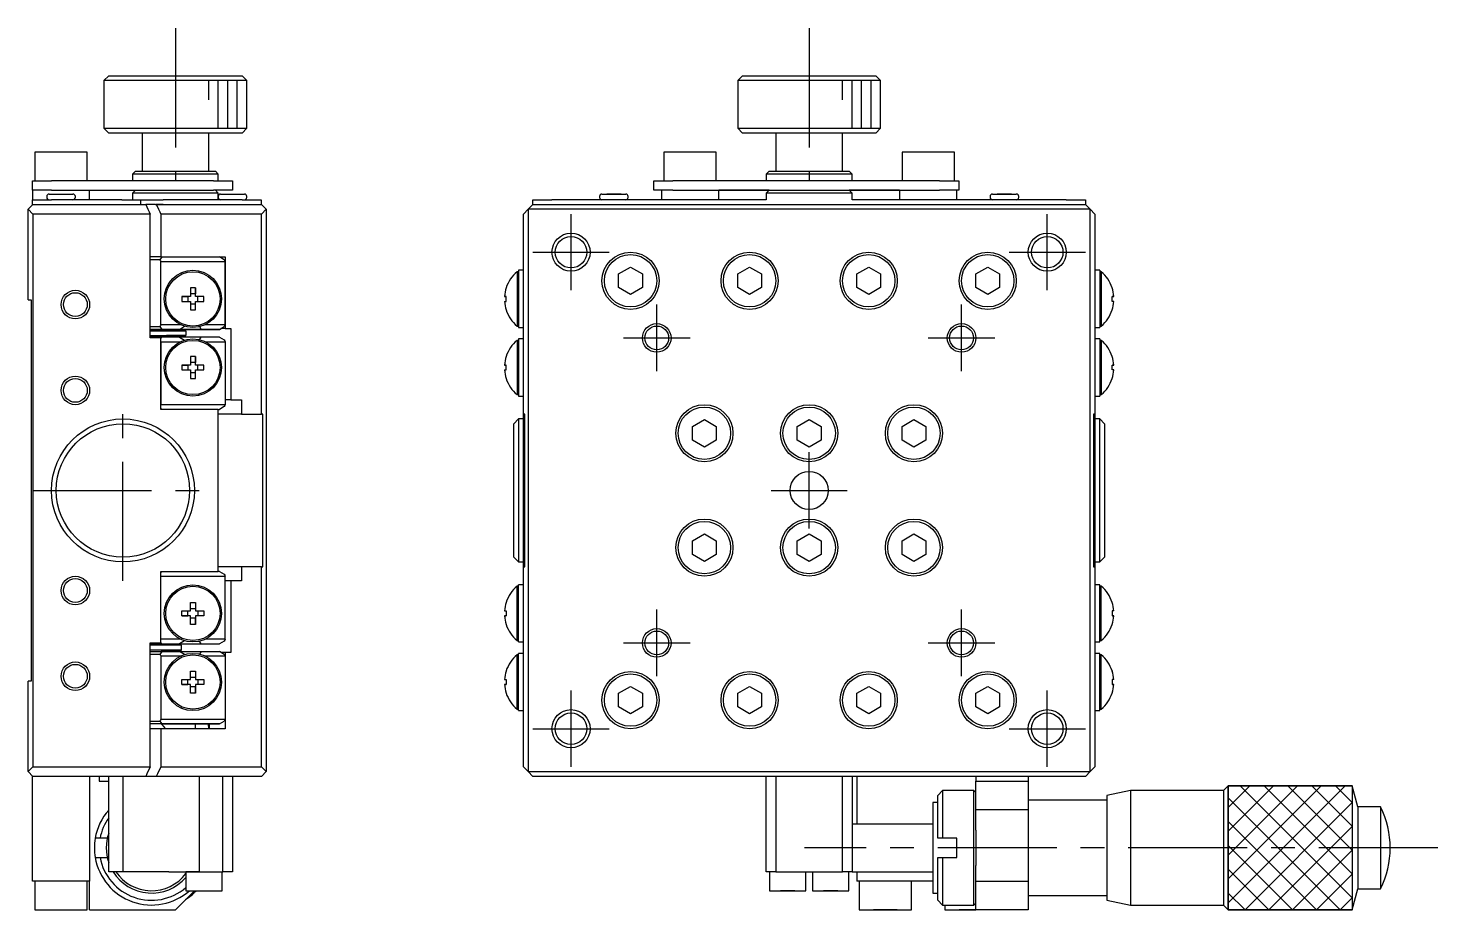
# Model space of a CAD drawing. Extents: x -6 to 364, y -8 to 256.
# Drawn here: x 53.5 to 201.5, y 106.3 to 198.8 of the extents above; entities that cross this region are included whole.
import ezdxf

# ---------------------------------------------------------------- set-up
doc = ezdxf.new("R2010")
doc.units = 0
doc.header["$LTSCALE"] = 10
doc.linetypes.add('CENTER', pattern=[2, 1.25, -0.25, 0.25, -0.25])
doc.layers.get('0').update_dxf_attribs({"linetype": 'CONTINUOUS'})
doc.layers.add('CENTER', color=1, linetype='CENTER')

msp = doc.modelspace()

# ---------------------------------------------------------------- linework, layer by layer
at = {"color": 7, "linetype": 'CONTINUOUS'}
for p, q in [((61.95, 193.750013), (61.45, 193.250013)), ((68.95, 193.250013), (61.45, 193.250013)), ((61.45, 193.250013), (61.45, 188.250013)), ((61.95, 193.750013), (68.95, 193.750013)), ((68.95, 193.750013), (75.95, 193.750013)), ((76.45, 193.250013), (68.95, 193.250013)), ((76.45, 193.250013), (75.95, 193.750013)), ((76.45, 188.250013), (76.45, 193.250013)), ((128.490839, 193.750013), (127.990839, 193.250013)), ((142.990839, 193.250013), (127.990839, 193.250013)), ((127.990839, 193.250013), (127.990839, 188.250013)), ((128.490839, 193.750013), (142.490839, 193.750013)), ((142.990839, 193.250013), (142.490839, 193.750013)), ((142.990839, 188.250013), (142.990839, 193.250013)), ((61.45, 188.250013), (68.95, 188.250013)), ((61.45, 188.250013), (61.95, 187.750013)), ((68.95, 188.250013), (76.45, 188.250013)), ((75.95, 187.750013), (76.45, 188.250013)), ((127.990839, 188.250013), (142.990839, 188.250013)), ((127.990839, 188.250013), (128.490839, 187.750013)), ((142.490839, 187.750013), (142.990839, 188.250013)), ((68.95, 187.750013), (61.95, 187.750013)), ((65.45, 187.750013), (65.45, 183.750013)), ((75.95, 187.750013), (68.95, 187.750013)), ((72.45, 183.750013), (72.45, 187.750013)), ((142.490839, 187.750013), (128.490839, 187.750013)), ((131.990839, 187.750013), (131.990839, 183.750013)), ((138.990839, 183.750013), (138.990839, 187.750013)), ((56.95, 185.750013), (54.2, 185.750013)), ((54.2, 185.750013), (54.2, 182.750013)), ((59.7, 185.750013), (56.95, 185.750013)), ((59.7, 182.750013), (59.7, 185.750013)), ((125.740839, 185.750013), (120.240839, 185.750013)), ((120.240839, 185.750013), (120.240839, 182.750013)), ((125.740839, 182.750013), (125.740839, 185.750013)), ((150.740839, 185.750013), (145.240839, 185.750013)), ((145.240839, 185.750013), (145.240839, 182.750013)), ((150.740839, 182.750013), (150.740839, 185.750013)), ((64.75, 183.750013), (64.45, 183.450013)), ((64.75, 183.750013), (68.95, 183.750013)), ((68.95, 183.750013), (73.15, 183.750013)), ((73.45, 183.450013), (73.15, 183.750013)), ((131.290839, 183.750013), (130.990839, 183.450013)), ((131.290839, 183.750013), (139.690839, 183.750013)), ((139.990839, 183.450013), (139.690839, 183.750013)), ((53.95, 181.750012), (53.95, 182.750012)), ((53.95, 182.750012), (55.95, 182.750012)), ((72.95, 182.750013), (55.95, 182.750012)), ((68.95, 183.450013), (64.45, 183.450013)), ((64.45, 183.450013), (64.45, 182.750013)), ((73.45, 183.450013), (68.95, 183.450013)), ((72.95, 182.750013), (74.95, 182.750013)), ((73.45, 182.750013), (73.45, 183.450013)), ((74.95, 182.750013), (74.95, 181.750013)), ((119.190839, 181.750013), (119.190839, 182.750013)), ((119.190839, 182.750013), (121.190839, 182.750013)), ((149.190839, 182.750013), (121.190839, 182.750013)), ((139.990839, 183.450013), (130.990839, 183.450013)), ((130.990839, 183.450013), (130.990839, 182.750013)), ((139.990839, 182.750013), (139.990839, 183.450013)), ((149.190839, 182.750013), (151.190839, 182.750013)), ((151.190839, 182.750013), (151.190839, 181.750013)), ((55.95, 181.750012), (53.95, 181.750012)), ((53.95, 181.750012), (53.95, 180.750012)), ((53.95, 180.250012), (53.95, 180.750012)), ((53.95, 180.750012), (55.95, 180.750012)), ((55.45, 181.100012), (55.45, 181.000012)), ((55.7, 181.350012), (56.95, 181.350012)), ((55.95, 181.750012), (72.95, 181.750013)), ((56.15, 180.750012), (55.95, 180.750012)), ((57.75, 180.750012), (56.15, 180.750012)), ((56.2, 181.350012), (56.825, 181.350012)), ((56.825, 181.350012), (57.075, 181.350012)), ((56.95, 181.350012), (58.2, 181.350012)), ((57.075, 181.350012), (57.7, 181.350012)), ((63.32512, 180.750012), (57.75, 180.750012)), ((58.45, 181.000012), (58.45, 181.100012)), ((59.95, 180.750012), (59.95, 181.750012)), ((63.32512, 180.750012), (65.32512, 180.750012)), ((64.75, 181.750012), (64.45, 181.450012)), ((68.95, 181.450012), (64.45, 181.450012)), ((64.45, 181.450012), (64.45, 180.750012)), ((65.32512, 180.750012), (65.850152, 180.750012)), ((65.32512, 180.250012), (65.32512, 180.750012)), ((65.850152, 180.750012), (67.677885, 180.750012)), ((74.15, 180.750012), (67.677885, 180.750012)), ((73.45, 181.450012), (68.95, 181.450012)), ((74.95, 181.750013), (72.95, 181.750013)), ((73.45, 181.450012), (73.15, 181.750012)), ((73.45, 181.100012), (73.45, 181.450012)), ((73.45, 181.100012), (73.45, 181.000012)), ((73.45, 181.000012), (73.45, 181.100012)), ((73.45, 180.750012), (73.45, 181.000012)), ((73.7, 181.350012), (74.95, 181.350012)), ((75.75, 180.750012), (74.15, 180.750012)), ((74.2, 181.350012), (74.825, 181.350012)), ((74.825, 181.350012), (75.075, 181.350012)), ((74.95, 181.350012), (76.2, 181.350012)), ((75.075, 181.350012), (75.7, 181.350012)), ((75.95, 180.750012), (75.75, 180.750012)), ((75.95, 180.750012), (77.95, 180.750012)), ((76.45, 181.000012), (76.45, 181.100012)), ((77.95, 180.750012), (77.95, 180.250012)), ((106.490839, 180.250012), (106.490839, 180.750012)), ((106.490839, 180.750012), (108.490839, 180.750012)), ((114.190839, 180.750012), (108.490839, 180.750012)), ((113.490839, 181.100012), (113.490839, 181.000012)), ((113.740839, 181.350012), (114.865839, 181.350012)), ((113.740839, 181.350012), (116.240839, 181.350012)), ((115.790839, 180.750012), (114.190839, 180.750012)), ((114.240839, 181.350012), (114.865839, 181.350012)), ((114.865839, 181.350012), (114.240839, 181.350012)), ((114.865839, 181.350012), (115.115839, 181.350012)), ((114.865839, 181.350012), (115.115839, 181.350012)), ((115.115839, 181.350012), (114.865839, 181.350012)), ((115.115839, 181.350012), (116.240839, 181.350012)), ((115.740839, 181.350012), (115.115839, 181.350012)), ((115.115839, 181.350012), (115.740839, 181.350012)), ((130.990839, 180.750012), (115.790839, 180.750012)), ((116.490839, 181.000012), (116.490839, 181.100012)), ((121.190839, 181.750013), (119.190839, 181.750013)), ((119.990839, 181.750012), (119.190839, 181.750012)), ((119.990839, 181.750012), (119.990839, 180.750012)), ((121.190839, 181.750013), (149.190839, 181.750013)), ((122.608772, 181.750011), (124.468064, 181.750011)), ((122.608772, 181.750011), (125.249481, 181.750011)), ((124.468064, 181.750011), (131.290837, 181.750011)), ((131.290839, 181.750012), (125.990839, 181.750012)), ((125.990839, 180.750012), (125.990839, 181.750012)), ((129.128413, 181.750013), (129.136023, 181.750013)), ((129.128413, 181.750012), (131.011508, 181.750012)), ((129.310409, 181.750011), (129.136023, 181.750011)), ((129.310409, 181.750011), (131.290839, 181.750012)), ((131.290839, 181.750012), (130.990839, 181.450012)), ((139.990839, 181.450012), (130.990839, 181.450012)), ((130.990839, 181.450012), (130.990839, 180.750012)), ((131.290837, 181.750011), (131.011508, 181.750011)), ((139.690839, 181.750013), (141.071268, 181.750013)), ((139.690839, 181.750013), (141.253265, 181.750013)), ((144.990839, 181.750012), (139.690839, 181.750012)), ((139.990839, 181.450012), (139.690839, 181.750012)), ((139.690841, 181.750011), (145.913614, 181.750011)), ((139.990839, 180.750012), (139.990839, 181.450012)), ((155.190839, 180.750012), (139.990839, 180.750012)), ((141.245654, 181.750011), (141.071268, 181.750011)), ((141.245654, 181.750011), (141.253265, 181.750011)), ((144.990839, 181.750012), (144.990839, 180.750012)), ((145.132197, 181.750011), (147.772905, 181.750011)), ((145.913614, 181.750011), (147.772905, 181.750011)), ((151.190839, 181.750013), (149.190839, 181.750013)), ((151.190839, 181.750012), (150.990839, 181.750012)), ((150.990839, 180.750012), (150.990839, 181.750012)), ((154.490839, 181.100012), (154.490839, 181.000012)), ((154.740839, 181.350012), (155.865839, 181.350012)), ((154.740839, 181.350012), (157.240839, 181.350012)), ((156.790839, 180.750012), (155.190839, 180.750012)), ((155.240839, 181.350012), (155.865839, 181.350012)), ((155.865839, 181.350012), (155.240839, 181.350012)), ((155.865839, 181.350012), (156.115839, 181.350012)), ((155.865839, 181.350012), (156.115839, 181.350012)), ((156.115839, 181.350012), (155.865839, 181.350012)), ((156.115839, 181.350012), (157.240839, 181.350012)), ((156.740839, 181.350012), (156.115839, 181.350012)), ((156.115839, 181.350012), (156.740839, 181.350012)), ((162.490839, 180.750012), (156.790839, 180.750012)), ((157.490839, 181.000012), (157.490839, 181.100012)), ((162.490839, 180.750012), (164.490839, 180.750012)), ((164.490839, 180.750012), (164.490839, 180.250012)), ((53.5, 179.750012), (54, 180.250012)), ((53.5, 170.250012), (53.5, 179.750012)), ((54, 179.250012), (53.5, 179.750012)), ((54, 180.250012), (55.95, 180.250012)), ((54, 179.250012), (54, 121.250012)), ((66.313054, 179.250012), (54, 179.250012)), ((55.95, 180.250012), (63.32512, 180.250012)), ((55.95, 180.250012), (63.32512, 180.250012)), ((63.32512, 180.250012), (65.840097, 180.250012)), ((66.862215, 180.250012), (65.850152, 180.250012)), ((66.313054, 166.250012), (66.313054, 179.250012)), ((66.862215, 180.250012), (66.943903, 180.250012)), ((67.677885, 180.250012), (66.943903, 180.250012)), ((66.943903, 180.250012), (67.677885, 180.250012)), ((67.425415, 179.250012), (67.425415, 174.750012)), ((78, 179.250012), (67.425415, 179.250012)), ((67.677885, 180.250012), (75.95, 180.250012)), ((67.677885, 180.250012), (75.95, 180.250012)), ((75.95, 180.250012), (78, 180.250012)), ((78, 180.250012), (78.5, 179.750012)), ((78.5, 179.750012), (78, 179.250012)), ((78, 158.250012), (78, 179.250012)), ((78.5, 179.750012), (78.5, 120.750012)), ((105.990839, 179.750012), (105.490839, 179.250012)), ((105.490839, 158.250012), (105.490839, 179.250012)), ((106.490839, 180.250012), (105.990839, 179.750012)), ((105.990839, 179.750012), (105.990839, 120.750012)), ((164.990839, 179.750012), (105.990839, 179.750012)), ((106.490839, 180.250012), (164.490839, 180.250012)), ((164.990839, 179.750012), (164.490839, 180.250012)), ((164.990839, 120.750012), (164.990839, 179.750012)), ((165.490839, 179.250012), (164.990839, 179.750012)), ((165.490839, 179.250012), (165.490839, 158.250012)), ((67.425415, 174.750012), (66.313054, 174.750012)), ((67.515281, 174.750013), (67.3275, 174.450013)), ((67.425415, 174.750012), (74.19136, 174.750012)), ((74.081259, 174.450013), (73.577056, 174.750013)), ((74.19136, 174.750012), (74.19136, 174.250013)), ((67.3275, 174.450012), (66.313054, 174.450012)), ((67.425415, 167.650013), (67.425415, 174.250013)), ((74.19136, 174.250013), (67.425415, 174.250013)), ((74.19136, 167.650013), (74.19136, 174.250013)), ((74.19136, 174.250013), (74.19136, 167.650013)), ((104.831284, 173.200013), (104.831284, 170.350013)), ((104.990839, 173.200013), (104.831284, 173.200013)), ((104.990839, 173.350013), (104.990839, 173.147389)), ((104.990839, 173.350013), (104.990839, 173.200013)), ((105.490839, 173.350013), (104.990839, 173.350013)), ((115.490839, 172.9717), (116.740839, 173.693388)), ((116.740839, 173.693388), (117.990839, 172.9717)), ((127.990839, 172.9717), (129.240839, 173.693388)), ((129.240839, 173.693388), (130.490839, 172.9717)), ((140.490839, 172.9717), (141.740839, 173.693388)), ((141.740839, 173.693388), (142.990839, 172.9717)), ((152.990839, 172.9717), (154.240839, 173.693388)), ((154.240839, 173.693388), (155.490839, 172.9717)), ((165.990839, 173.350013), (165.490839, 173.350013)), ((165.990839, 173.350013), (165.990839, 173.14737)), ((165.990839, 173.350013), (165.990839, 173.200013)), ((166.150394, 173.200013), (165.990839, 173.200013)), ((166.150394, 173.200013), (166.150394, 170.350013)), ((104.990839, 173.147389), (104.990839, 170.350013)), ((115.490839, 171.528325), (115.490839, 172.9717)), ((117.990839, 172.9717), (117.990839, 171.528325)), ((127.990839, 171.528325), (127.990839, 172.9717)), ((130.490839, 172.9717), (130.490839, 171.528325)), ((140.490839, 171.528325), (140.490839, 172.9717)), ((142.990839, 172.9717), (142.990839, 171.528325)), ((152.990839, 171.528325), (152.990839, 172.9717)), ((155.490839, 172.9717), (155.490839, 171.528325)), ((165.990839, 173.14737), (165.990839, 170.350013)), ((53.5, 170.250012), (53.8, 170.250012)), ((53.8, 170.250012), (53.8, 130.250012)), ((70.53, 170.610013), (69.634892, 170.610013)), ((69.634892, 170.610013), (69.634892, 170.090013)), ((69.634892, 170.610013), (70.271599, 170.610013)), ((70.53, 170.610013), (70.271599, 170.610013)), ((70.271599, 170.610013), (70.271599, 170.090013)), ((71.05, 171.50512), (70.53, 171.50512)), ((70.53, 171.50512), (70.53, 170.610013)), ((71.05, 170.868414), (70.53, 170.868414)), ((71.05, 170.610013), (71.05, 171.50512)), ((71.05, 171.50512), (71.05, 170.868414)), ((71.05, 170.610013), (71.05, 170.868414)), ((71.945108, 170.610013), (71.05, 170.610013)), ((71.308401, 170.610013), (71.05, 170.610013)), ((71.945108, 170.610013), (71.308401, 170.610013)), ((71.308401, 170.090013), (71.308401, 170.610013)), ((71.945108, 170.090013), (71.945108, 170.610013)), ((103.685396, 170.610013), (103.509154, 170.610013)), ((103.509154, 170.610013), (103.685396, 170.610013)), ((103.685396, 171.50512), (103.6771, 171.509167)), ((103.685396, 171.50512), (103.6771, 171.509167)), ((103.685396, 170.090013), (103.685396, 170.610013)), ((104.831284, 170.350013), (104.831284, 167.500013)), ((104.990839, 170.350013), (104.990839, 167.41557)), ((116.740839, 170.806637), (115.490839, 171.528325)), ((117.990839, 171.528325), (116.740839, 170.806637)), ((129.240839, 170.806637), (127.990839, 171.528325)), ((130.490839, 171.528325), (129.240839, 170.806637)), ((141.740839, 170.806637), (140.490839, 171.528325)), ((142.990839, 171.528325), (141.740839, 170.806637)), ((154.240839, 170.806637), (152.990839, 171.528325)), ((155.490839, 171.528325), (154.240839, 170.806637)), ((165.990839, 170.350013), (165.990839, 167.41557)), ((166.150394, 170.350013), (166.150394, 167.500013)), ((167.296281, 171.50512), (167.304578, 171.509167)), ((167.296281, 171.50512), (167.304578, 171.509167)), ((167.296281, 170.610013), (167.472523, 170.610013)), ((167.296281, 170.090013), (167.296281, 170.610013)), ((167.472523, 170.610013), (167.296281, 170.610013)), ((69.634892, 170.090013), (70.53, 170.090013)), ((70.53, 170.090013), (70.53, 169.194905)), ((70.53, 169.831611), (71.05, 169.831611)), ((70.53, 169.194905), (71.05, 169.194905)), ((71.05, 170.090013), (71.945108, 170.090013)), ((71.05, 169.194905), (71.05, 170.090013)), ((71.05, 169.831611), (71.05, 170.090013)), ((71.05, 169.194905), (71.05, 169.831611)), ((103.509154, 170.090013), (103.685396, 170.090013)), ((103.6771, 169.190858), (103.685396, 169.194905)), ((103.6771, 169.190858), (103.685396, 169.194905)), ((167.472523, 170.090013), (167.296281, 170.090013)), ((167.304578, 169.190858), (167.296281, 169.194905)), ((167.304578, 169.190858), (167.296281, 169.194905)), ((66.313054, 167.450012), (67.3275, 167.450012)), ((67.3275, 167.450013), (67.515281, 167.150013)), ((67.425415, 167.650013), (69.48233, 167.650013)), ((69.393871, 167.150013), (69.926999, 167.478156)), ((71.497149, 167.435585), (71.670331, 167.150013)), ((72.09767, 167.650013), (74.19136, 167.650013)), ((73.577056, 167.150013), (74.081259, 167.450013)), ((74.19136, 167.250012), (73.729364, 167.250012)), ((74.19136, 167.650013), (74.19136, 167.250012)), ((74.19136, 167.250012), (74.763409, 167.250012)), ((74.763409, 167.250012), (74.763409, 159.750012)), ((104.831284, 167.500013), (104.990839, 167.500013)), ((104.990839, 167.41557), (104.990839, 167.350013)), ((104.990839, 167.398999), (104.990839, 167.350013)), ((104.990839, 167.350013), (105.490839, 167.350013)), ((165.490839, 167.350013), (165.990839, 167.350013)), ((165.990839, 167.500013), (166.150394, 167.500013)), ((165.990839, 167.41557), (165.990839, 167.350013)), ((165.990839, 167.398999), (165.990839, 167.350013)), ((66.313054, 167.150012), (69.393871, 167.150012)), ((67.515281, 167.150012), (66.313054, 167.150012)), ((66.313054, 167.000013), (70.050703, 167.000013)), ((66.313054, 166.500013), (70.050703, 166.500013)), ((66.313054, 166.500013), (68.578775, 166.500013)), ((67.515281, 166.350012), (66.313054, 166.350012)), ((67.425415, 166.250012), (66.313054, 166.250012)), ((67.425355, 166.206461), (67.515281, 166.350012)), ((67.425415, 165.850012), (67.425415, 166.250012)), ((67.425415, 165.850012), (67.425415, 159.250012)), ((67.425415, 165.850012), (69.48233, 165.850012)), ((67.425415, 159.250012), (67.425415, 165.850012)), ((69.393871, 167.150013), (67.515281, 167.150013)), ((69.393871, 166.350012), (67.515281, 166.350012)), ((67.948944, 167.000012), (67.806501, 167.150013)), ((67.93351, 166.350063), (68.03093, 166.500022)), ((70.050703, 166.500012), (68.029553, 166.500012)), ((68.578775, 166.500013), (68.030884, 166.500013)), ((71.670331, 167.150012), (69.374832, 167.150012)), ((69.393871, 167.150012), (73.577056, 167.150012)), ((69.393871, 166.350012), (69.926999, 166.021869)), ((71.670331, 166.350012), (69.393871, 166.350012)), ((70.050703, 167.000013), (70.050703, 166.500013)), ((71.497149, 166.06444), (71.670331, 166.350012)), ((73.577056, 167.150013), (71.670331, 167.150013)), ((73.577056, 166.350012), (71.670331, 166.350012)), ((72.09767, 165.850012), (74.19136, 165.850012)), ((73.577056, 166.350012), (74.081259, 166.050012)), ((74.19136, 165.850012), (74.19136, 159.250012)), ((104.831284, 166.000013), (104.831284, 163.150013)), ((104.990839, 166.000013), (104.831284, 166.000013)), ((104.990839, 166.150013), (104.990839, 165.947389)), ((104.990839, 166.150013), (104.990839, 166.000013)), ((105.490839, 166.150013), (104.990839, 166.150013)), ((104.990839, 165.947389), (104.990839, 163.150013)), ((165.990839, 166.150013), (165.490839, 166.150013)), ((165.990839, 166.150013), (165.990839, 165.94737)), ((165.990839, 166.150013), (165.990839, 166.000013)), ((166.150394, 166.000013), (165.990839, 166.000013)), ((165.990839, 165.94737), (165.990839, 163.150013)), ((166.150394, 166.000013), (166.150394, 163.150013)), ((71.05, 164.30512), (70.53, 164.30512)), ((70.53, 164.30512), (70.53, 163.410013)), ((71.05, 163.410013), (71.05, 164.30512)), ((71.05, 164.30512), (71.05, 163.668414)), ((103.685396, 164.30512), (103.6771, 164.309167)), ((103.685396, 164.30512), (103.6771, 164.309167)), ((167.296281, 164.30512), (167.304578, 164.309167)), ((167.296281, 164.30512), (167.304578, 164.309167)), ((70.53, 163.410013), (69.634892, 163.410013)), ((69.634892, 163.410013), (69.634892, 162.890013)), ((69.634892, 163.410013), (70.271599, 163.410013)), ((69.634892, 162.890013), (70.53, 162.890013)), ((70.53, 163.410013), (70.271599, 163.410013)), ((70.271599, 163.410013), (70.271599, 162.890013)), ((71.05, 163.668414), (70.53, 163.668414)), ((70.53, 162.890013), (70.53, 161.994905)), ((71.05, 163.410013), (71.05, 163.668414)), ((71.945108, 163.410013), (71.05, 163.410013)), ((71.308401, 163.410013), (71.05, 163.410013)), ((71.05, 162.890013), (71.945108, 162.890013)), ((71.05, 161.994905), (71.05, 162.890013)), ((71.05, 162.631611), (71.05, 162.890013)), ((71.945108, 163.410013), (71.308401, 163.410013)), ((71.308401, 162.890013), (71.308401, 163.410013)), ((71.945108, 162.890013), (71.945108, 163.410013)), ((103.685396, 163.410013), (103.509154, 163.410013)), ((103.509154, 163.410013), (103.685396, 163.410013)), ((103.509154, 162.890013), (103.685396, 162.890013)), ((103.685396, 162.890013), (103.685396, 163.410013)), ((104.831284, 163.150013), (104.831284, 160.300013)), ((104.990839, 163.150013), (104.990839, 160.21557)), ((165.990839, 163.150013), (165.990839, 160.21557)), ((166.150394, 163.150013), (166.150394, 160.300013)), ((167.296281, 163.410013), (167.472523, 163.410013)), ((167.296281, 162.890013), (167.296281, 163.410013)), ((167.472523, 163.410013), (167.296281, 163.410013)), ((167.472523, 162.890013), (167.296281, 162.890013)), ((70.53, 162.631611), (71.05, 162.631611)), ((70.53, 161.994905), (71.05, 161.994905)), ((71.05, 161.994905), (71.05, 162.631611)), ((103.6771, 161.990858), (103.685396, 161.994905)), ((103.6771, 161.990858), (103.685396, 161.994905)), ((167.304578, 161.990858), (167.296281, 161.994905)), ((167.304578, 161.990858), (167.296281, 161.994905)), ((104.831284, 160.300013), (104.990839, 160.300013)), ((104.990839, 160.21557), (104.990839, 160.150013)), ((104.990839, 160.198999), (104.990839, 160.150013)), ((104.990839, 160.150013), (105.490839, 160.150013)), ((165.490839, 160.150013), (165.990839, 160.150013)), ((165.990839, 160.300013), (166.150394, 160.300013)), ((165.990839, 160.21557), (165.990839, 160.150013)), ((165.990839, 160.198999), (165.990839, 160.150013)), ((67.515281, 158.750012), (67.425355, 158.893564)), ((74.19136, 159.250012), (67.425415, 159.250012)), ((67.425415, 158.750012), (67.425415, 159.250012)), ((73.45, 158.750012), (67.425415, 158.750012)), ((73.45, 158.750012), (73.577056, 158.750012)), ((73.45, 141.750012), (73.45, 158.750012)), ((74.081259, 159.050012), (73.577056, 158.750012)), ((74.763409, 159.750012), (74.19136, 159.750012)), ((74.763409, 159.750012), (75.911919, 159.750012)), ((75.911919, 159.750012), (75.911919, 158.250012)), ((75.911919, 158.250012), (73.45, 158.250012)), ((75.911919, 158.250012), (78, 158.250012)), ((78.142905, 158.250012), (78, 158.250012)), ((78.142905, 142.250012), (78.142905, 158.250012)), ((104.990839, 157.750012), (104.490839, 157.250012)), ((104.490839, 150.250012), (104.490839, 157.250012)), ((104.990839, 157.750012), (104.990839, 150.250012)), ((105.490839, 157.750012), (104.990839, 157.750012)), ((105.633743, 158.250012), (105.490839, 158.250012)), ((105.490839, 142.250012), (105.490839, 158.250012)), ((105.633743, 142.250012), (105.633743, 158.250012)), ((123.240839, 156.9717), (124.490839, 157.693388)), ((123.240839, 155.528325), (123.240839, 156.9717)), ((124.490839, 157.693388), (125.740839, 156.9717)), ((125.740839, 156.9717), (125.740839, 155.528325)), ((134.240839, 156.9717), (135.490839, 157.693388)), ((134.240839, 155.528325), (134.240839, 156.9717)), ((135.490839, 157.693388), (136.740839, 156.9717)), ((136.740839, 156.9717), (136.740839, 155.528325)), ((145.240839, 156.9717), (146.490839, 157.693388)), ((145.240839, 155.528325), (145.240839, 156.9717)), ((146.490839, 157.693388), (147.740839, 156.9717)), ((147.740839, 156.9717), (147.740839, 155.528325)), ((165.490839, 158.250012), (165.347934, 158.250012)), ((165.347934, 158.250012), (165.347934, 142.250012)), ((165.490839, 158.250012), (165.490839, 142.250012)), ((165.990839, 157.750012), (165.490839, 157.750012)), ((165.990839, 150.250012), (165.990839, 157.750012)), ((166.490839, 157.250012), (165.990839, 157.750012)), ((166.490839, 157.250012), (166.490839, 150.250012)), ((124.490839, 154.806637), (123.240839, 155.528325)), ((125.740839, 155.528325), (124.490839, 154.806637)), ((135.490839, 154.806637), (134.240839, 155.528325)), ((136.740839, 155.528325), (135.490839, 154.806637)), ((146.490839, 154.806637), (145.240839, 155.528325)), ((147.740839, 155.528325), (146.490839, 154.806637)), ((104.490839, 143.250012), (104.490839, 150.250012)), ((104.990839, 150.250012), (104.990839, 142.750012)), ((165.990839, 142.750012), (165.990839, 150.250012)), ((166.490839, 150.250012), (166.490839, 143.250012)), ((123.240839, 144.9717), (124.490839, 145.693388)), ((124.490839, 145.693388), (125.740839, 144.9717)), ((134.240839, 144.9717), (135.490839, 145.693388)), ((135.490839, 145.693388), (136.740839, 144.9717)), ((145.240839, 144.9717), (146.490839, 145.693388)), ((146.490839, 145.693388), (147.740839, 144.9717)), ((123.240839, 143.528325), (123.240839, 144.9717)), ((125.740839, 144.9717), (125.740839, 143.528325)), ((134.240839, 143.528325), (134.240839, 144.9717)), ((136.740839, 144.9717), (136.740839, 143.528325)), ((145.240839, 143.528325), (145.240839, 144.9717)), ((147.740839, 144.9717), (147.740839, 143.528325)), ((75.911919, 142.250012), (73.45, 142.250012)), ((75.911919, 142.250012), (75.911919, 140.750012)), ((78, 142.250012), (75.911919, 142.250012)), ((78, 121.250012), (78, 142.250012)), ((78, 142.250012), (78.142905, 142.250012)), ((104.490839, 143.250012), (104.990839, 142.750012)), ((104.990839, 142.750012), (105.490839, 142.750012)), ((105.490839, 121.250012), (105.490839, 142.250012)), ((105.490839, 142.250012), (105.633743, 142.250012)), ((124.490839, 142.806637), (123.240839, 143.528325)), ((125.740839, 143.528325), (124.490839, 142.806637)), ((135.490839, 142.806637), (134.240839, 143.528325)), ((136.740839, 143.528325), (135.490839, 142.806637)), ((146.490839, 142.806637), (145.240839, 143.528325)), ((147.740839, 143.528325), (146.490839, 142.806637)), ((165.347934, 142.250012), (165.490839, 142.250012)), ((165.490839, 142.750012), (165.990839, 142.750012)), ((165.490839, 142.250012), (165.490839, 121.250012)), ((165.990839, 142.750012), (166.490839, 143.250012)), ((67.425355, 141.606461), (67.515281, 141.750012)), ((67.425415, 141.750012), (73.45, 141.750012)), ((67.425415, 141.250012), (67.425415, 141.750012)), ((67.425415, 134.650012), (67.425415, 141.250012)), ((67.425415, 141.250012), (74.19136, 141.250012)), ((67.425415, 134.650012), (67.425415, 141.250012)), ((73.577056, 141.750012), (73.45, 141.750012)), ((73.577056, 141.750012), (74.081259, 141.450012)), ((74.19136, 134.650012), (74.19136, 141.250012)), ((74.763409, 140.750012), (74.19136, 140.750012)), ((74.763409, 140.750012), (74.763409, 133.250012)), ((75.911919, 140.750012), (74.763409, 140.750012)), ((104.831284, 137.350012), (104.831284, 140.200012)), ((104.990839, 140.200012), (104.831284, 140.200012)), ((104.990839, 140.301026), (104.990839, 140.350012)), ((104.990839, 140.284455), (104.990839, 140.350012)), ((105.490839, 140.350012), (104.990839, 140.350012)), ((104.990839, 137.350012), (104.990839, 140.284455)), ((165.990839, 140.350012), (165.490839, 140.350012)), ((165.990839, 140.301026), (165.990839, 140.350012)), ((165.990839, 140.284455), (165.990839, 140.350012)), ((165.990839, 137.350012), (165.990839, 140.284455)), ((166.150394, 140.200012), (165.990839, 140.200012)), ((166.150394, 137.350012), (166.150394, 140.200012)), ((70.53, 138.50512), (71.05, 138.50512)), ((70.53, 137.610012), (70.53, 138.50512)), ((70.53, 137.868414), (71.05, 137.868414)), ((71.05, 138.50512), (71.05, 137.610012)), ((71.05, 138.50512), (71.05, 137.868414)), ((71.05, 137.868414), (71.05, 137.610012)), ((103.6771, 138.509167), (103.685396, 138.50512)), ((103.6771, 138.509167), (103.685396, 138.50512)), ((167.304578, 138.509167), (167.296281, 138.50512)), ((167.304578, 138.509167), (167.296281, 138.50512)), ((69.634892, 137.610012), (70.53, 137.610012)), ((69.634892, 137.090012), (69.634892, 137.610012)), ((70.53, 137.090012), (69.634892, 137.090012)), ((69.634892, 137.090012), (70.271599, 137.090012)), ((70.271599, 137.090012), (70.271599, 137.610012)), ((70.53, 137.090012), (70.271599, 137.090012)), ((70.53, 136.194905), (70.53, 137.090012)), ((71.05, 136.831611), (70.53, 136.831611)), ((71.05, 136.194905), (70.53, 136.194905)), ((71.05, 137.610012), (71.945108, 137.610012)), ((71.05, 137.090012), (71.05, 136.194905)), ((71.945108, 137.090012), (71.05, 137.090012)), ((71.05, 137.090012), (71.05, 136.831611)), ((71.308401, 137.090012), (71.05, 137.090012)), ((71.05, 136.194905), (71.05, 136.831611)), ((71.308401, 137.610012), (71.308401, 137.090012)), ((71.945108, 137.090012), (71.308401, 137.090012)), ((71.945108, 137.610012), (71.945108, 137.090012)), ((103.509154, 137.610012), (103.685396, 137.610012)), ((103.685396, 137.090012), (103.509154, 137.090012)), ((103.509154, 137.090012), (103.685396, 137.090012)), ((103.685396, 136.194905), (103.6771, 136.190858)), ((103.685396, 136.194905), (103.6771, 136.190858)), ((103.685396, 137.610012), (103.685396, 137.090012)), ((104.831284, 134.500012), (104.831284, 137.350012)), ((104.990839, 134.552655), (104.990839, 137.350012)), ((165.990839, 134.552636), (165.990839, 137.350012)), ((166.150394, 134.500012), (166.150394, 137.350012)), ((167.472523, 137.610012), (167.296281, 137.610012)), ((167.296281, 137.610012), (167.296281, 137.090012)), ((167.296281, 137.090012), (167.472523, 137.090012)), ((167.472523, 137.090012), (167.296281, 137.090012)), ((167.296281, 136.194905), (167.304578, 136.190858)), ((167.296281, 136.194905), (167.304578, 136.190858)), ((66.313054, 134.250012), (67.425415, 134.250012)), ((66.313054, 121.250012), (66.313054, 134.250012)), ((66.313054, 134.150012), (67.515281, 134.150012)), ((69.582255, 134.000013), (66.313054, 134.000013)), ((69.582255, 133.500013), (66.313054, 133.500013)), ((68.134032, 133.500011), (66.313054, 133.500011)), ((66.313054, 133.350012), (67.515281, 133.350012)), ((67.515281, 133.350013), (67.3275, 133.050013)), ((67.518744, 134.000013), (67.375672, 134.150012)), ((67.515281, 134.150012), (67.425355, 134.293564)), ((69.48233, 134.650012), (67.425415, 134.650012)), ((67.425415, 134.250012), (67.425415, 134.650012)), ((67.495425, 133.35003), (67.499855, 133.356002)), ((67.499855, 133.356002), (67.595014, 133.50006)), ((67.515281, 134.150012), (69.393871, 134.150012)), ((67.515281, 133.350013), (69.393871, 133.350013)), ((67.576562, 133.500012), (69.582255, 133.500012)), ((67.594795, 133.500011), (68.134032, 133.500011)), ((69.926999, 134.478156), (69.393871, 134.150012)), ((69.393871, 134.150012), (71.670331, 134.150012)), ((69.926999, 133.021869), (69.393871, 133.350013)), ((69.393871, 133.350012), (71.670331, 133.350012)), ((69.582255, 133.500013), (69.582255, 134.000013)), ((71.670331, 134.150012), (71.497149, 134.435585)), ((71.670331, 133.350013), (71.497149, 133.06444)), ((71.670331, 134.150012), (73.577056, 134.150012)), ((71.670331, 133.350013), (73.577056, 133.350013)), ((74.19136, 134.650012), (72.09767, 134.650012)), ((74.081259, 134.450012), (73.577056, 134.150012)), ((74.081259, 133.050013), (73.577056, 133.350013)), ((74.19136, 133.250012), (73.729364, 133.250012)), ((74.19136, 133.250012), (74.19136, 132.850013)), ((74.763409, 133.250012), (74.19136, 133.250012)), ((104.831284, 134.500012), (104.990839, 134.500012)), ((104.990839, 134.350012), (104.990839, 134.552655)), ((104.990839, 134.350012), (104.990839, 134.500012)), ((104.990839, 134.350012), (105.490839, 134.350012)), ((165.490839, 134.350012), (165.990839, 134.350012)), ((165.990839, 134.350012), (165.990839, 134.552636)), ((165.990839, 134.350012), (165.990839, 134.500012)), ((165.990839, 134.500012), (166.150394, 134.500012)), ((67.3275, 133.050012), (66.313054, 133.050012)), ((67.425415, 132.850013), (67.425415, 126.250013)), ((69.48233, 132.850013), (67.425415, 132.850013)), ((74.19136, 132.850013), (72.09767, 132.850013)), ((74.19136, 132.850013), (74.19136, 126.250013)), ((74.19136, 132.850013), (74.19136, 126.250013)), ((104.831284, 130.150012), (104.831284, 133.000012)), ((104.990839, 133.000012), (104.831284, 133.000012)), ((104.990839, 133.084455), (104.990839, 133.150012)), ((104.990839, 133.101026), (104.990839, 133.150012)), ((105.490839, 133.150012), (104.990839, 133.150012)), ((104.990839, 130.150012), (104.990839, 133.084455)), ((165.990839, 133.150012), (165.490839, 133.150012)), ((165.990839, 133.101026), (165.990839, 133.150012)), ((165.990839, 133.084455), (165.990839, 133.150012)), ((165.990839, 130.150012), (165.990839, 133.084455)), ((166.150394, 133.000012), (165.990839, 133.000012)), ((166.150394, 130.150012), (166.150394, 133.000012)), ((53.5, 120.750012), (53.5, 130.250012)), ((53.8, 130.250012), (53.5, 130.250012)), ((69.634892, 130.410012), (70.53, 130.410012)), ((69.634892, 129.890012), (69.634892, 130.410012)), ((70.271599, 129.890012), (70.271599, 130.410012)), ((70.53, 131.30512), (71.05, 131.30512)), ((70.53, 130.410012), (70.53, 131.30512)), ((70.53, 130.668414), (71.05, 130.668414)), ((71.05, 131.30512), (71.05, 130.410012)), ((71.05, 131.30512), (71.05, 130.668414)), ((71.05, 130.668414), (71.05, 130.410012)), ((71.05, 130.410012), (71.945108, 130.410012)), ((71.308401, 130.410012), (71.308401, 129.890012)), ((71.945108, 130.410012), (71.945108, 129.890012)), ((103.509154, 130.410012), (103.685396, 130.410012)), ((103.6771, 131.309167), (103.685396, 131.30512)), ((103.6771, 131.309167), (103.685396, 131.30512)), ((103.685396, 130.410012), (103.685396, 129.890012)), ((167.304578, 131.309167), (167.296281, 131.30512)), ((167.304578, 131.309167), (167.296281, 131.30512)), ((167.472523, 130.410012), (167.296281, 130.410012)), ((167.296281, 130.410012), (167.296281, 129.890012)), ((70.53, 129.890012), (69.634892, 129.890012)), ((69.634892, 129.890012), (70.271599, 129.890012)), ((70.53, 129.890012), (70.271599, 129.890012)), ((70.53, 128.994905), (70.53, 129.890012)), ((71.05, 129.631611), (70.53, 129.631611)), ((71.05, 128.994905), (70.53, 128.994905)), ((71.05, 129.890012), (71.05, 128.994905)), ((71.945108, 129.890012), (71.05, 129.890012)), ((71.05, 129.890012), (71.05, 129.631611)), ((71.308401, 129.890012), (71.05, 129.890012)), ((71.05, 128.994905), (71.05, 129.631611)), ((71.945108, 129.890012), (71.308401, 129.890012)), ((103.685396, 129.890012), (103.509154, 129.890012)), ((103.509154, 129.890012), (103.685396, 129.890012)), ((103.685396, 128.994905), (103.6771, 128.990858)), ((103.685396, 128.994905), (103.6771, 128.990858)), ((104.831284, 127.300012), (104.831284, 130.150012)), ((104.990839, 127.352655), (104.990839, 130.150012)), ((115.490839, 128.9717), (116.740839, 129.693388)), ((115.490839, 127.528325), (115.490839, 128.9717)), ((116.740839, 129.693388), (117.990839, 128.9717)), ((117.990839, 128.9717), (117.990839, 127.528325)), ((127.990839, 128.9717), (129.240839, 129.693388)), ((127.990839, 127.528325), (127.990839, 128.9717)), ((129.240839, 129.693388), (130.490839, 128.9717)), ((130.490839, 128.9717), (130.490839, 127.528325)), ((140.490839, 128.9717), (141.740839, 129.693388)), ((140.490839, 127.528325), (140.490839, 128.9717)), ((141.740839, 129.693388), (142.990839, 128.9717)), ((142.990839, 128.9717), (142.990839, 127.528325)), ((152.990839, 128.9717), (154.240839, 129.693388)), ((152.990839, 127.528325), (152.990839, 128.9717)), ((154.240839, 129.693388), (155.490839, 128.9717)), ((155.490839, 128.9717), (155.490839, 127.528325)), ((165.990839, 127.352636), (165.990839, 130.150012)), ((166.150394, 127.300012), (166.150394, 130.150012)), ((167.296281, 129.890012), (167.472523, 129.890012)), ((167.472523, 129.890012), (167.296281, 129.890012)), ((167.296281, 128.994905), (167.304578, 128.990858)), ((167.296281, 128.994905), (167.304578, 128.990858)), ((104.831284, 127.300012), (104.990839, 127.300012)), ((104.990839, 127.150012), (104.990839, 127.352655)), ((104.990839, 127.150012), (104.990839, 127.300012)), ((116.740839, 126.806637), (115.490839, 127.528325)), ((117.990839, 127.528325), (116.740839, 126.806637)), ((129.240839, 126.806637), (127.990839, 127.528325)), ((130.490839, 127.528325), (129.240839, 126.806637)), ((141.740839, 126.806637), (140.490839, 127.528325)), ((142.990839, 127.528325), (141.740839, 126.806637)), ((154.240839, 126.806637), (152.990839, 127.528325)), ((155.490839, 127.528325), (154.240839, 126.806637)), ((165.990839, 127.150012), (165.990839, 127.352636)), ((165.990839, 127.150012), (165.990839, 127.300012)), ((165.990839, 127.300012), (166.150394, 127.300012)), ((66.313054, 126.050012), (67.3275, 126.050012)), ((67.3275, 126.050013), (67.515281, 125.750013)), ((67.425415, 126.250013), (74.19136, 126.250013)), ((73.577056, 125.750013), (74.081259, 126.050013)), ((74.19136, 126.250013), (74.19136, 125.250012)), ((104.990839, 127.150012), (105.490839, 127.150012)), ((165.490839, 127.150012), (165.990839, 127.150012)), ((67.515281, 125.750012), (66.313054, 125.750012)), ((67.425415, 125.250012), (66.313054, 125.250012)), ((74.19136, 125.250012), (67.425415, 125.250012)), ((67.425415, 125.250012), (67.425415, 121.250012)), ((67.7, 125.500013), (67.45, 125.750013)), ((67.45, 125.750012), (73.577056, 125.750012)), ((73.577056, 125.750013), (67.515281, 125.750013)), ((67.95, 125.250013), (67.7, 125.500013)), ((71.046623, 125.750063), (71.015015, 125.250012)), ((72.469847, 125.250012), (72.432972, 125.750063)), ((53.5, 120.750012), (54, 121.250012)), ((54, 120.250012), (53.5, 120.750012)), ((53.95, 109.250012), (53.95, 120.250012)), ((53.95, 120.250012), (54, 120.250012)), ((54, 121.250012), (66.313054, 121.250012)), ((65.840097, 120.250012), (54, 120.250012)), ((59.95, 120.250012), (59.95, 109.250012)), ((60.95, 120.250012), (60.95, 119.750012)), ((61.95, 110.250012), (61.95, 120.250012)), ((63.45, 120.250012), (63.45, 110.250012)), ((66.943903, 120.250012), (65.840097, 120.250012)), ((78, 120.250012), (66.943903, 120.250012)), ((67.425415, 121.250012), (78, 121.250012)), ((71.442278, 120.250012), (71.442278, 110.250012)), ((73.95, 110.250012), (73.95, 120.250012)), ((74.95, 120.250012), (74.95, 110.250012)), ((78, 121.250012), (78.5, 120.750012)), ((78.5, 120.750012), (78, 120.250012)), ((105.490839, 121.250012), (105.990839, 120.750012)), ((105.990839, 120.750012), (164.990839, 120.750012)), ((105.990839, 120.750012), (106.490839, 120.250012)), ((164.490839, 120.250012), (106.490839, 120.250012)), ((130.990839, 110.250012), (130.990839, 120.250012)), ((131.990839, 120.250012), (131.990839, 110.250012)), ((138.990839, 110.250012), (138.990839, 120.250012)), ((139.990839, 120.250012), (139.990839, 110.250012)), ((140.490839, 120.250012), (140.490839, 115.250008)), ((152.990837, 120.250012), (152.990837, 119.750012)), ((158.490839, 120.250012), (158.490839, 119.750012)), ((164.490839, 120.250012), (164.990839, 120.750012)), ((164.990839, 120.750012), (165.490839, 121.250012)), ((60.95, 119.750012), (61.95, 119.750012)), ((149.490839, 118.750012), (148.990839, 118.250012)), ((149.490839, 118.750012), (149.490839, 113.750012)), ((152.790839, 118.750012), (149.490839, 118.750012)), ((152.790839, 112.750012), (152.790839, 118.750012)), ((152.990839, 118.550012), (152.790839, 118.750012)), ((152.990838, 119.750012), (158.490839, 119.750012)), ((152.990839, 116.750012), (152.990838, 119.750012)), ((158.490839, 119.750012), (158.490839, 116.750012)), ((169.240838, 118.750008), (166.740839, 118.250009)), ((169.240838, 118.750008), (169.240838, 106.750016)), ((178.990843, 118.750008), (169.240838, 118.750008)), ((179.490845, 119.250011), (178.990843, 118.750008)), ((178.990843, 118.750008), (178.990843, 106.750016)), ((179.490845, 119.250011), (179.490845, 106.250013)), ((192.490846, 119.250011), (179.490845, 119.250011)), ((179.490845, 119.250011), (192.490846, 119.250011)), ((179.490845, 106.250013), (179.490845, 119.250011)), ((192.490846, 119.250011), (192.490846, 106.250013)), ((193.080334, 117.050012), (192.490846, 119.250011)), ((192.490846, 119.250011), (192.490846, 106.250013)), ((148.490839, 117.500012), (148.490839, 112.749701)), ((148.990819, 117.500012), (148.490839, 117.500012)), ((148.990839, 117.500012), (148.990839, 118.250012)), ((148.990839, 113.750012), (148.990839, 118.250012)), ((166.740839, 117.750012), (158.490839, 117.750012)), ((166.740839, 118.250009), (166.740839, 107.250015)), ((193.080334, 117.050012), (193.080334, 108.450012)), ((195.490845, 117.050012), (193.080334, 117.050012)), ((195.490845, 117.050012), (195.490845, 108.450012)), ((152.990839, 114.591208), (152.990839, 116.750012)), ((158.490839, 116.750012), (152.990839, 116.750012)), ((158.490839, 116.750012), (158.490839, 109.250012)), ((148.490839, 115.250008), (139.990839, 115.250008)), ((152.990839, 114.591208), (152.990839, 112.750012)), ((61.041673, 113.750012), (60.53392, 113.750012)), ((61.806456, 113.750012), (61.041673, 113.750012)), ((148.490839, 112.749701), (148.490839, 108.000012)), ((149.490839, 113.750012), (148.990839, 113.750012)), ((150.990839, 113.750012), (149.490839, 113.750012)), ((150.990839, 111.750012), (150.990839, 113.750012)), ((152.790839, 106.750012), (152.790839, 112.750012)), ((152.990839, 112.750012), (152.990839, 110.908817)), ((60.53392, 111.750012), (61.041673, 111.750012)), ((61.041673, 111.750012), (61.806456, 111.750012)), ((148.990839, 107.250012), (148.990839, 111.750012)), ((148.990839, 111.750012), (149.490839, 111.750012)), ((149.490839, 111.750012), (149.490839, 106.750012)), ((149.490839, 111.750012), (150.990839, 111.750012)), ((63.45, 110.250012), (61.95, 110.250012)), ((68.28, 110.250012), (63.45, 110.250012)), ((68.28, 110.250012), (71.442278, 110.250012)), ((71.442278, 110.250012), (70.05, 110.250012)), ((70.05, 110.250012), (70.05, 108.250012)), ((71.442278, 110.250012), (73.95, 110.250012)), ((73.85, 108.250012), (73.85, 110.250012)), ((74.95, 110.250012), (73.95, 110.250012)), ((131.990839, 110.250012), (130.990839, 110.250012)), ((131.340839, 110.250012), (131.340839, 108.250012)), ((131.990839, 110.250012), (138.990839, 110.250012)), ((135.140839, 108.250012), (135.140839, 110.250012)), ((135.840839, 110.250012), (135.840839, 108.250012)), ((139.990839, 110.250012), (138.990839, 110.250012)), ((139.640839, 108.250012), (139.640839, 110.250012)), ((139.990839, 110.250016), (148.490839, 110.250016)), ((140.490839, 110.250016), (140.490839, 109.250012)), ((152.990839, 109.250012), (152.990839, 110.908817)), ((59.95, 109.250012), (53.95, 109.250012)), ((54.2, 109.250012), (54.2, 106.250012)), ((59.7, 106.250012), (59.7, 109.250012)), ((59.95, 106.250012), (59.95, 109.250012)), ((68.95, 106.250012), (70.95, 108.250012)), ((70.05, 108.250012), (71.95, 108.250012)), ((71.95, 108.250012), (73.85, 108.250012)), ((131.340839, 108.250012), (135.140839, 108.250012)), ((131.340839, 108.250012), (135.140839, 108.250012)), ((132.490839, 108.250012), (133.240839, 108.250012)), ((133.240839, 108.250012), (132.490839, 108.250012)), ((133.990839, 108.250012), (133.240839, 108.250012)), ((133.240839, 108.250012), (133.990839, 108.250012)), ((135.840839, 108.250012), (139.640839, 108.250012)), ((135.840839, 108.250012), (139.640839, 108.250012)), ((136.990839, 108.250012), (137.740839, 108.250012)), ((137.740839, 108.250012), (136.990839, 108.250012)), ((138.490839, 108.250012), (137.740839, 108.250012)), ((137.740839, 108.250012), (138.490839, 108.250012)), ((140.740839, 109.250012), (140.490839, 109.250012)), ((146.240839, 109.250012), (140.740839, 109.250012)), ((140.740839, 109.250012), (140.740839, 106.250012)), ((148.490839, 109.250012), (146.240839, 109.250012)), ((146.240839, 106.250012), (146.240839, 109.250012)), ((152.990839, 109.250012), (158.490839, 109.250012)), ((152.990839, 106.250012), (152.990839, 109.250012)), ((158.490839, 109.250012), (158.490839, 106.250012)), ((192.490846, 106.250013), (193.080334, 108.450012)), ((193.080334, 108.450012), (195.490845, 108.450012)), ((148.490839, 108.000012), (148.990819, 108.000012)), ((148.990839, 107.250012), (148.990839, 108.000012)), ((148.990839, 107.250012), (149.490839, 106.750012)), ((149.490839, 106.750012), (152.790839, 106.750012)), ((149.740839, 106.750012), (149.740839, 106.250012)), ((152.790839, 106.750012), (152.990839, 106.950012)), ((158.490839, 107.750012), (166.740839, 107.750012)), ((166.740839, 107.250015), (169.240838, 106.750016)), ((169.240838, 106.750016), (178.990843, 106.750016)), ((178.990843, 106.750016), (179.490845, 106.250013)), ((54.2, 106.250012), (56.95, 106.250012)), ((56.95, 106.250012), (59.7, 106.250012)), ((59.95, 106.250012), (68.95, 106.250012)), ((140.740839, 106.250012), (146.240839, 106.250012)), ((140.740839, 106.250012), (146.240839, 106.250012)), ((142.240839, 106.250012), (143.490839, 106.250012)), ((143.490839, 106.250012), (142.240839, 106.250012)), ((144.740839, 106.250012), (143.490839, 106.250012)), ((143.490839, 106.250012), (144.740839, 106.250012)), ((149.740839, 106.250012), (152.990839, 106.250012)), ((149.740839, 106.250012), (152.990839, 106.250012)), ((151.240839, 106.250012), (152.490839, 106.250012)), ((152.490839, 106.250012), (151.240839, 106.250012)), ((152.990839, 106.250012), (152.490839, 106.250012)), ((152.490839, 106.250012), (152.990839, 106.250012)), ((158.490839, 106.250012), (152.990839, 106.250012)), ((179.490845, 106.250013), (192.490846, 106.250013)), ((192.490846, 106.250013), (179.490845, 106.250013))]:
    msp.add_line(p, q, dxfattribs=at)
at = {"color": 3, "linetype": 'CONTINUOUS'}
for p, q in [((72.45, 191.250013), (72.45, 193.250013)), ((73.45, 188.250013), (73.45, 193.250013)), ((74.45, 188.250013), (74.45, 193.250013)), ((75.45, 188.250013), (75.45, 193.250013)), ((138.990839, 191.250013), (138.990839, 193.250013)), ((139.990839, 188.250013), (139.990839, 193.250013)), ((140.990839, 188.250013), (140.990839, 193.250013)), ((141.990839, 188.250013), (141.990839, 193.250013)), ((72.5, 125.750012), (72.5, 125.250012)), ((179.490845, 116.990845), (181.750011, 119.250011)), ((179.490845, 114.490845), (184.250011, 119.250011)), ((179.490845, 111.990845), (186.750011, 119.250011)), ((179.490845, 109.490845), (189.250011, 119.250011)), ((179.490845, 106.990845), (191.750011, 119.250011)), ((180.749989, 119.250011), (192.490846, 107.509154)), ((183.249989, 119.250011), (192.490846, 110.009154)), ((185.749989, 119.250011), (192.490846, 112.509154)), ((188.249989, 119.250011), (192.490846, 115.009154)), ((190.749989, 119.250011), (192.490846, 117.509154)), ((179.490845, 118.009155), (191.249987, 106.250013)), ((181.250013, 106.250013), (192.490846, 117.490846)), ((179.490845, 115.509155), (188.749987, 106.250013)), ((183.750013, 106.250013), (192.490846, 114.990846)), ((179.490845, 113.009155), (186.249987, 106.250013)), ((186.250013, 106.250013), (192.490846, 112.490846)), ((179.490845, 110.509155), (183.749987, 106.250013)), ((188.750013, 106.250013), (192.490846, 109.990846)), ((179.490845, 108.009155), (181.249987, 106.250013)), ((191.250013, 106.250013), (192.490846, 107.490846))]:
    msp.add_line(p, q, dxfattribs=at)
for centre, radius in [((110.490839, 175.250012), 2), ((160.490839, 175.250012), 2), ((58.45, 169.750012), 1.5), ((119.490839, 166.250012), 1.5), ((151.490839, 166.250012), 1.5), ((58.45, 160.750012), 1.5), ((58.45, 139.750012), 1.5), ((119.490839, 134.250012), 1.5), ((151.490839, 134.250012), 1.5), ((58.45, 130.750012), 1.5), ((110.490839, 125.250012), 2), ((160.490839, 125.250012), 2)]:
    msp.add_circle(centre, radius, dxfattribs=at)
at = {"color": 7, "linetype": 'CONTINUOUS'}
for centre, radius in [((110.490839, 175.250012), 1.65), ((160.490839, 175.250012), 1.65), ((116.740839, 172.250012), 3), ((116.740839, 172.250012), 2.75), ((129.240839, 172.250012), 3), ((129.240839, 172.250012), 2.75), ((141.740839, 172.250012), 3), ((141.740839, 172.250012), 2.75), ((154.240839, 172.250012), 3), ((154.240839, 172.250012), 2.75), ((70.79, 170.350013), 3), ((70.79, 170.350013), 2.85), ((58.45, 169.750012), 1.25), ((119.490839, 166.250012), 1.25), ((151.490839, 166.250012), 1.25), ((70.79, 163.150013), 3), ((70.79, 163.150013), 2.85), ((58.45, 160.750012), 1.25), ((124.490839, 156.250012), 3), ((124.490839, 156.250012), 2.75), ((135.490839, 156.250012), 3), ((135.490839, 156.250012), 2.75), ((146.490839, 156.250012), 3), ((146.490839, 156.250012), 2.75), ((63.45, 150.250012), 7.5), ((63.45, 150.250012), 7), ((135.490839, 150.250012), 2), ((124.490839, 144.250012), 3), ((124.490839, 144.250012), 2.75), ((135.490839, 144.250012), 3), ((135.490839, 144.250012), 2.75), ((146.490839, 144.250012), 3), ((146.490839, 144.250012), 2.75), ((58.45, 139.750012), 1.25), ((70.79, 137.350012), 3), ((70.79, 137.350012), 2.85), ((119.490839, 134.250012), 1.25), ((151.490839, 134.250012), 1.25), ((58.45, 130.750012), 1.25), ((70.79, 130.150012), 3), ((70.79, 130.150012), 2.85), ((116.740839, 128.250012), 3), ((116.740839, 128.250012), 2.75), ((129.240839, 128.250012), 3), ((129.240839, 128.250012), 2.75), ((141.740839, 128.250012), 3), ((141.740839, 128.250012), 2.75), ((154.240839, 128.250012), 3), ((154.240839, 128.250012), 2.75), ((110.490839, 125.250012), 1.65), ((160.490839, 125.250012), 1.65)]:
    msp.add_circle(centre, radius, dxfattribs=at)
for centre, radius, start, end in [((55.7, 181.100012), 0.25, 90, 180), ((55.7, 181.000012), 0.25, 180, 270), ((58.2, 181.100012), 0.25, 0, 90), ((58.2, 181.000012), 0.25, 270, 0), ((73.7, 181.100012), 0.25, 90, 180), ((73.7, 181.000012), 0.25, 180, 270), ((76.2, 181.100012), 0.25, 0, 90), ((76.2, 181.000012), 0.25, 270, 0), ((113.740839, 181.100012), 0.25, 90, 180), ((113.740839, 181.000012), 0.25, 180, 270), ((116.240839, 181.100012), 0.25, 0, 90), ((116.240839, 181.000012), 0.25, 270, 0), ((154.740839, 181.100012), 0.25, 90, 180), ((154.740839, 181.000012), 0.25, 180, 270), ((157.240839, 181.100012), 0.25, 0, 90), ((157.240839, 181.000012), 0.25, 270, 0), ((128.45, 209.250012), 69, 204.852889, 205.771462), ((128.45, 209.250012), 68, 205.243782, 206.178969), ((128.45, 204.250012), 68, 205.99134, 206.178969), ((128.45, 204.250012), 62, 208.727547, 208.938528), ((107.190839, 170.350013), 3.7, 129.621835, 161.74269), ((163.790839, 170.350013), 3.7, 18.25731, 50.378165), ((107.190839, 170.350013), 3.690854, 161.761995, 175.960487), ((163.790839, 170.350013), 3.690854, 4.039513, 18.238005), ((107.190839, 170.350013), 3.690854, 184.039513, 198.238005), ((107.190839, 170.350013), 3.7, 198.25731, 230.378165), ((163.790839, 170.350013), 3.7, 309.621835, 341.74269), ((163.790839, 170.350013), 3.690854, 341.761995, 355.960487), ((128.45, 137.650012), 68, 153.821031, 154.00866), ((128.45, 137.650012), 62, 151.061472, 151.272453), ((128.45, 195.850012), 62, 208.727547, 208.938528), ((107.190839, 163.150013), 3.7, 129.621835, 161.74269), ((163.790839, 163.150013), 3.7, 18.25731, 50.378165), ((107.190839, 163.150013), 3.690854, 161.761995, 175.960487), ((163.790839, 163.150013), 3.690854, 4.039513, 18.238005), ((107.190839, 163.150013), 3.690854, 184.039513, 198.238005), ((163.790839, 163.150013), 3.690854, 341.761995, 355.960487), ((107.190839, 163.150013), 3.7, 198.25731, 230.378165), ((163.790839, 163.150013), 3.7, 309.621835, 341.74269), ((128.45, 129.250012), 62, 151.061472, 151.272453), ((128.45, 171.250012), 62, 208.727547, 208.938528), ((107.190839, 137.350012), 3.7, 129.621835, 161.74269), ((163.790839, 137.350012), 3.7, 18.25731, 50.378165), ((107.190839, 137.350012), 3.690854, 161.761995, 175.960487), ((163.790839, 137.350012), 3.690854, 4.039513, 18.238005), ((107.190839, 137.350012), 3.690854, 184.039513, 198.238005), ((107.190839, 137.350012), 3.7, 198.25731, 230.378165), ((163.790839, 137.350012), 3.7, 309.621835, 341.74269), ((163.790839, 137.350012), 3.690854, 341.761995, 355.960487), ((128.45, 104.650012), 62, 151.061472, 151.272453), ((128.45, 162.850012), 68, 205.99134, 206.178969), ((128.45, 162.850012), 62, 208.727547, 208.938528), ((107.190839, 130.150012), 3.7, 129.621835, 161.74269), ((163.790839, 130.150012), 3.7, 18.25731, 50.378165), ((107.190839, 130.150012), 3.690854, 161.761995, 175.960487), ((163.790839, 130.150012), 3.690854, 4.039513, 18.238005), ((107.190839, 130.150012), 3.690854, 184.039513, 198.238005), ((107.190839, 130.150012), 3.7, 198.25731, 230.378165), ((163.790839, 130.150012), 3.7, 309.621835, 341.74269), ((163.790839, 130.150012), 3.690854, 341.761995, 355.960487), ((128.45, 96.250012), 68, 153.821031, 154.00866), ((128.45, 96.250012), 62, 151.061472, 151.272453), ((128.45, 91.250012), 69, 154.228538, 155.147111), ((128.45, 91.250012), 68, 153.821031, 154.756218), ((186.745844, 112.750012), 9.745001, 333.816209, 26.183791), ((66.45, 112.750012), 6, 138.590378, 170.405932), ((66.45, 112.750012), 5.5, 144.903199, 169.524318), ((66.45, 112.750012), 4.75, 161.328282, 198.671718), ((66.45, 112.750012), 6, 170.405932, 189.594068), ((66.45, 112.750012), 6, 189.594068, 311.409622), ((66.45, 112.750012), 5.5, 190.475682, 310.885193), ((66.45, 112.750012), 4.75, 211.756864, 319.278952), ((66.45, 112.750012), 6.499999, 303.257207, 316.18693)]:
    msp.add_arc(centre, radius, start, end, dxfattribs=at)
at = {"color": 3, "linetype": 'CONTINUOUS'}
msp.add_arc((66.45, 112.750012), 4.5, 213.748989, 323.130102, dxfattribs=at)
at = {"layer": 'CENTER', "color": 1, "linetype": 'CENTER'}
for p, q in [((68.95, 198.750013), (68.95, 182.750013)), ((135.490839, 198.750013), (135.490839, 182.750013)), ((110.490839, 171.250012), (110.490839, 179.250012)), ((160.490839, 171.250012), (160.490839, 179.250012)), ((106.490839, 175.250012), (114.490839, 175.250012)), ((156.490839, 175.250012), (164.490839, 175.250012)), ((119.490839, 162.750012), (119.490839, 169.750012)), ((151.490839, 162.750012), (151.490839, 169.750012)), ((115.990839, 166.250012), (122.990839, 166.250012)), ((147.990839, 166.250012), (154.990839, 166.250012)), ((63.45, 140.750012), (63.45, 159.750012)), ((135.490839, 146.250012), (135.490839, 154.250012)), ((53.95, 150.250012), (72.95, 150.250012)), ((131.490839, 150.250012), (139.490839, 150.250012)), ((119.490839, 130.750012), (119.490839, 137.750012)), ((151.490839, 130.750012), (151.490839, 137.750012)), ((115.990839, 134.250012), (122.990839, 134.250012)), ((147.990839, 134.250012), (154.990839, 134.250012)), ((110.490839, 121.250012), (110.490839, 129.250012)), ((160.490839, 121.250012), (160.490839, 129.250012)), ((106.490839, 125.250012), (114.490839, 125.250012)), ((156.490839, 125.250012), (164.490839, 125.250012)), ((201.490846, 112.750012), (134.990839, 112.750012))]:
    msp.add_line(p, q, dxfattribs=at)

doc.saveas('drawing.dxf')
